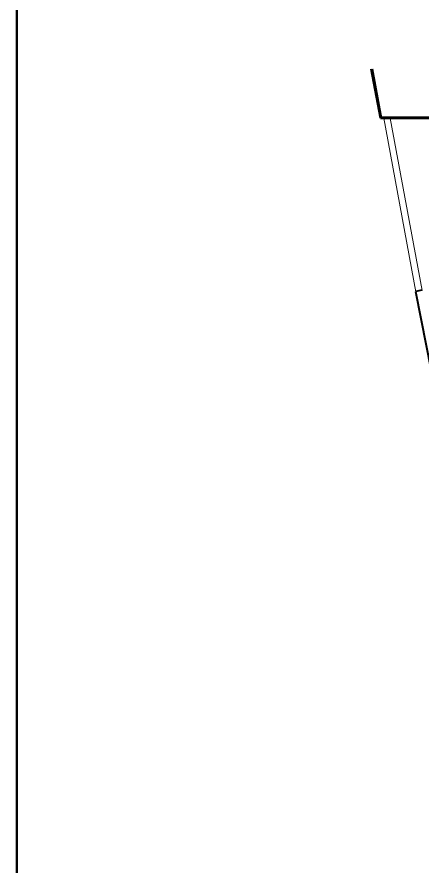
# Model space of a CAD drawing. Header units: millimetres. Extents: x -159872 to 386485, y -250577 to 158966.
# Drawn here: x 99814 to 114507, y -5535 to 25255 of the extents above; entities that cross this region are included whole.
import ezdxf

# ---------------------------------------------------------------- set-up
doc = ezdxf.new("R2010")
doc.units = ezdxf.units.MM
for name, color, linetype, lineweight in [('LDS-struct-extg-doors windows', 7, 'Continuous', 9), ('LDS-struct-extg-walls', 1, 'Continuous', 40), ('LDS-xref-ga', 7, 'Continuous', 9)]:
    doc.layers.add(name, color=color, linetype=linetype, lineweight=lineweight)

msp = doc.modelspace()

# ---------------------------------------------------------------- linework, layer by layer
at = {"layer": 'LDS-struct-extg-doors windows'}
for p, q in [((114282.27894, 15293.53493), (113121.15517, 21583.97809)), ((114508.45806, 15335.28428), (113355.04061, 21583.97809))]:
    msp.add_line(p, q, dxfattribs=at)
at = {"layer": 'LDS-struct-extg-walls'}
for p, q in [((112995.52268, 21583.97809), (112668.05922, 23358.02693)), ((113015.19043, 21587.60847), (112687.72697, 23361.65731)), ((113034.85818, 21591.23885), (112707.39472, 23365.28768)), ((112995.52268, 21623.97809), (130654.77428, 21623.97809)), ((112995.52268, 21603.97809), (130654.77428, 21603.97809)), ((112995.52268, 21583.97809), (130654.77428, 21583.97809)), ((114506.41563, 15345.78408), (114280.3374, 15304.05334)), ((115039.29089, 11428.01218), (114282.27894, 15293.53493))]:
    msp.add_line(p, q, dxfattribs=at)
at = {"layer": 'LDS-xref-ga', "color": 1, "lineweight": 50, "flags": 128}
msp.add_lwpolyline([(99814.15039, 67825.19475), (99814.15039, -15143.44563), (196789.21445, -15143.44563), (196789.21445, 67825.19475)], close=True, dxfattribs=at)

doc.saveas('drawing.dxf')
